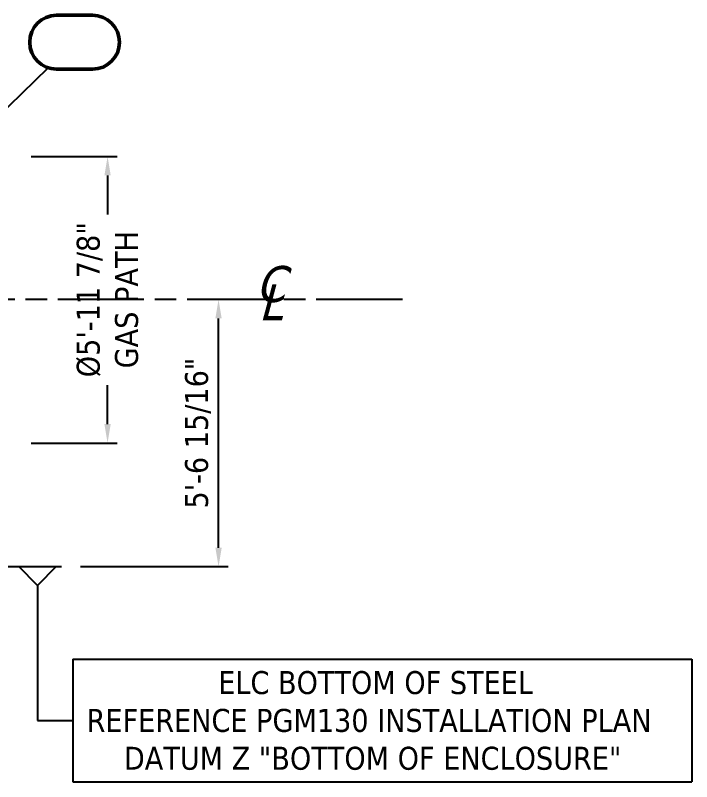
# Model space of a CAD drawing. Header units: inches. Extents: x 11 to 1621, y 11 to 1332.
# Drawn here: x 805.7 to 975.3, y 237.6 to 429.6 of the extents above; entities that cross this region are included whole.
import ezdxf
from ezdxf.enums import TextEntityAlignment as Align

# ---------------------------------------------------------------- set-up
doc = ezdxf.new("R2010")
doc.units = ezdxf.units.IN
doc.header["$LTSCALE"] = 48
doc.header["$MEASUREMENT"] = 0
doc.linetypes.add('CHAIN', pattern=[0.7087, 0.4724, -0.0591, 0.1181, -0.0591])
doc.linetypes.add('DOUBLE_DASH_CHAIN', pattern=[1.2403, 0.6614, -0.0827, 0.1654, -0.0827, 0.1654, -0.0827])
for name, color, linetype, lineweight in [('Centerline (ANSI)', 7, 'Continuous', 25), ('Dimension (ANSI)', 7, 'Continuous', 25), ('Symbol (ANSI)', 7, 'Continuous', 25), ('Title (ANSI)', 7, 'Continuous', 50), ('Work Plane (ANSI)', 7, 'DOUBLE_DASH_CHAIN', 25)]:
    doc.layers.add(name, color=color, linetype=linetype, lineweight=lineweight)
doc.styles.add('Dimension Text', font='tahoma.ttf')
doc.styles.add('Note Text (ANSI)', font='tahoma.ttf')
doc.styles.get("Standard").update_dxf_attribs({"font": 'tahoma.ttf'})
doc.dimstyles.new('ELC angle$7', dxfattribs={"dimscale": 48, "dimtxt": 0.12, "dimasz": 0.098425, "dimexe": 0.125, "dimexo": 0.0625, "dimgap": 0.031496, "dimtad": 0, "dimtih": 1, "dimtoh": 1, "dimzin": 0, "dimdsep": 46, "dimtxsty": 'Dimension Text', "dimcen": 0.09, "dimdle": 0.393701, "dimclrd": 256, "dimclre": 256, "dimclrt": 256, "dimadec": 1, "dimazin": 0, "dimtfac": 1, "dimtofl": 0, "dimtmove": 0, "dimatfit": 3, "dimfxl": 0, "dimtolj": 1, "dimtzin": 0, "dimlwd": -1, "dimlwe": -1, "dimarcsym": 0})
doc.dimstyles.new('ELC FT', dxfattribs={"dimscale": 48, "dimtxt": 0.12, "dimasz": 0.098425, "dimexe": 0.05, "dimexo": 0.1, "dimgap": 0.031496, "dimtad": 1, "dimdec": 5, "dimzin": 3, "dimdsep": 46, "dimlunit": 4, "dimtxsty": 'Dimension Text', "dimcen": 0.09, "dimdle": 0.5, "dimclrd": 5, "dimclre": 5, "dimclrt": 256, "dimadec": 1, "dimazin": 3, "dimtfac": 0.833333, "dimtofl": 0, "dimtmove": 0, "dimatfit": 3, "dimfxl": 0, "dimfrac": 2, "dimtolj": 1, "dimtzin": 0, "dimlwd": 25, "dimlwe": 25, "dimarcsym": 0})

# ---------------------------------------------------------------- blocks, each defined once
blk = doc.blocks.new('*D30')
at = {"layer": 'Defpoints', "color": 0, "linetype": 'Continuous', "transparency": 16777216}
for p in [(856.7, 358.38), (902.81, 358.38), (817.3, 291.45)]:
    blk.add_point(p, dxfattribs=at)
at = {"layer": 'Dimension (ANSI)', "color": 5, "linetype": 'Continuous', "lineweight": 25, "transparency": 16777216}
for p, q in [((856.7, 296.18), (856.7, 353.66)), ((822.1, 291.45), (859.1, 291.45))]:
    blk.add_line(p, q, dxfattribs=at)
at = {"layer": 'Dimension (ANSI)', "color": 5, "linetype": 'Continuous', "transparency": 16777216}
for points in [[(855.91, 353.66), (857.49, 353.66), (856.7, 358.38)], [(855.91, 296.18), (857.49, 296.18), (856.7, 291.45)]]:
    blk.add_solid(points, dxfattribs=at)
at = {"layer": 'Dimension (ANSI)', "linetype": 'Continuous', "lineweight": 25, "transparency": 16777216, "insert": (851.55, 324.92), "char_height": 5.76, "attachment_point": 5, "rotation": 90, "style": 'Dimension Text'}
blk.add_mtext('\\A1;5\'-6 15/16"', dxfattribs=at)
blk = doc.blocks.new('*D48')
at = {"layer": 'Defpoints', "color": 0, "linetype": 'Continuous', "transparency": 16777216}
for p in [(804.88, 394.26), (828.88, 394.26), (804.88, 322.44)]:
    blk.add_point(p, dxfattribs=at)
at = {"layer": 'Dimension (ANSI)', "color": 5, "linetype": 'Continuous', "lineweight": 25, "transparency": 16777216}
for p, q in [((809.68, 394.26), (831.28, 394.26)), ((828.88, 389.53), (828.88, 379.74)), ((828.88, 327.17), (828.88, 336.95)), ((809.68, 322.44), (831.28, 322.44))]:
    blk.add_line(p, q, dxfattribs=at)
at = {"layer": 'Dimension (ANSI)', "color": 5, "linetype": 'Continuous', "transparency": 16777216}
for points in [[(828.09, 389.53), (829.66, 389.53), (828.88, 394.26)], [(828.09, 327.17), (829.66, 327.17), (828.88, 322.44)]]:
    blk.add_solid(points, dxfattribs=at)
at = {"layer": 'Dimension (ANSI)', "linetype": 'Continuous', "lineweight": 25, "transparency": 16777216, "insert": (828.88, 358.35), "char_height": 5.76, "attachment_point": 5, "rotation": 90, "style": 'Dimension Text'}
blk.add_mtext('\\A1;\\fTahoma|b0|i0;Ø5\'-11 7/8"\\P\\fTahoma|b0|i0;GAS PATH', dxfattribs=at)
blk = doc.blocks.new('CENTER LINE_5')
at = {"layer": 'Symbol (ANSI)', "char_height": 0.25, "attachment_point": 5, "style": 'Note Text (ANSI)'}
for s, insert in [('\\fTahoma|b0|i1;{\\H0.2500;C}', (0, 0)), ('\\fTahoma|b0|i1;{\\H0.2500;L}', (0, -0.125))]:
    blk.add_mtext(s, dxfattribs=dict(at, insert=insert))
at = {"layer": 'Symbol (ANSI)', "lineweight": 30, "flags": 63}
blk.add_attdef('Enter_text', text='', height=0.125, dxfattribs=at).set_placement((0.125, -0.125), align=Align.TOP_LEFT)
blk = doc.blocks.new('Datum Identifier1')
at = {"layer": 'Symbol (ANSI)'}
for p, q in [((16.9025, 5.9739), (16.9025, 5.2691)), ((17.0866, 5.5892), (20.3195, 5.5892)), ((17.0866, 5.5892), (17.0866, 4.949)), ((20.3195, 5.5892), (20.3195, 4.949)), ((16.9025, 5.2691), (17.0866, 5.2691)), ((17.0866, 4.949), (20.3195, 4.949))]:
    blk.add_line(p, q, dxfattribs=at)
at = {"layer": 'Symbol (ANSI)', "flags": 128}
blk.add_lwpolyline([(16.8045, 6.0719), (17.0005, 6.0719), (16.9025, 5.9739), (16.8045, 6.0719)], dxfattribs=at)
at = {"layer": 'Symbol (ANSI)'}
blk.add_solid([(16.8045, 6.0719), (17.0005, 6.0719), (16.9025, 5.9739), (16.8045, 6.0719)], dxfattribs=at)
at = {"layer": 'Symbol (ANSI)', "char_height": 0.12, "attachment_point": 7, "style": 'Dimension Text'}
for s, insert in [('ELC BOTTOM OF STEEL', (17.8463, 5.4042)), ('REFERENCE PGM130 INSTALLATION PLAN', (17.1586, 5.2066)), ('DATUM Z "BOTTOM OF ENCLOSURE"', (17.3535, 5.009))]:
    blk.add_mtext(s, dxfattribs=dict(at, insert=insert))
blk = doc.blocks.new('CriticalFeature')
at = {"layer": 'Title (ANSI)'}
for p, q in [((0.125, 0.1875), (-0.125, 0.1875)), ((-0.125, -0.1875), (0.125, -0.1875))]:
    blk.add_line(p, q, dxfattribs=at)
for centre, start, end in [((-0.125, 0), 90, 270), ((0.125, 0), 270, 90)]:
    blk.add_arc(centre, 0.1875, start, end, dxfattribs=at)
at = {"layer": 'Symbol (ANSI)', "lineweight": 30, "flags": 63}
blk.add_attdef('Critical_Feature_No.<Enter_Prompt_for_Field>', text='', height=0.18, dxfattribs=at).set_placement((0, 0), align=Align.TOP_CENTER)

msp = doc.modelspace()

# ---------------------------------------------------------------- linework, layer by layer
at = {"layer": 'Centerline (ANSI)', "linetype": 'CHAIN', "ltscale": 0.952448}
msp.add_line((902.807363, 358.380235), (596.421851, 358.380235), dxfattribs=at)
at = {"layer": 'Work Plane (ANSI)', "linetype": 'CHAIN', "ltscale": 0.952448}
msp.add_line((183.392611, 291.451101), (817.296967, 291.451101), dxfattribs=at)

# ---------------------------------------------------------------- block references
at = {"xscale": 36, "yscale": 36, "zscale": 36}
for name, p in [('CriticalFeature', (820.607509, 422.888901)), ('CENTER LINE_5', (869.698953, 362.210077))]:
    msp.add_blockref(name, p, dxfattribs=at)
at = {"layer": 'Symbol (ANSI)', "xscale": 48, "yscale": 48, "zscale": 48}
msp.add_blockref('Datum Identifier1', (0, 0), dxfattribs=at)

# ---------------------------------------------------------------- dimensions: what is measured, and where the dimension line sits
at = {"layer": 'Dimension (ANSI)', "color": 5, "linetype": 'Continuous', "lineweight": 25, "true_color": 0x0000ff}
dim = msp.add_linear_dim(base=(828.877429216, 394.2552348185), p1=(804.877429216, 322.4427348185), p2=(804.877429216, 394.2552348185), angle=270, text='\\fTahoma|b0|i0;Ø<>\\P\\fTahoma|b0|i0;GAS PATH', dimstyle='ELC FT', override={"dimgap": 0.031496, "dimtad": 0, "dimdec": 3, "dimlfac": 1, "dimtol": 0, "dimlim": 0, "dimtp": 0, "dimtm": 0, "dimtdec": 3, "dimatfit": 1, "dimtvp": 0}, dxfattribs=at)
dim.commit()
dim.dimension.update_dxf_attribs({"geometry": '*D48', "text_midpoint": (828.877429216, 358.3489848185), "dimtype": 160})
dim = msp.add_linear_dim(base=(856.699529, 358.380235), p1=(817.296967, 291.451101), p2=(902.807363, 358.380235), angle=270, dimstyle='ELC FT', override={"dimgap": 0.031496, "dimdec": 5, "dimlfac": 1, "dimse2": 1, "dimtol": 0, "dimlim": 0, "dimtp": 0, "dimtm": 0, "dimtdec": 2, "dimatfit": 1}, dxfattribs=at)
dim.commit()
dim.dimension.update_dxf_attribs({"geometry": '*D30', "text_midpoint": (856.699529, 324.915668), "dimtype": 160})

# ---------------------------------------------------------------- leaders
at = {"layer": 'Symbol (ANSI)'}
msp.add_leader([(798.274801, 401.209523), (814.001271, 416.475924)], dimstyle='ELC angle$7', override={"dimtad": 0}, dxfattribs=at)

doc.saveas('drawing.dxf')
